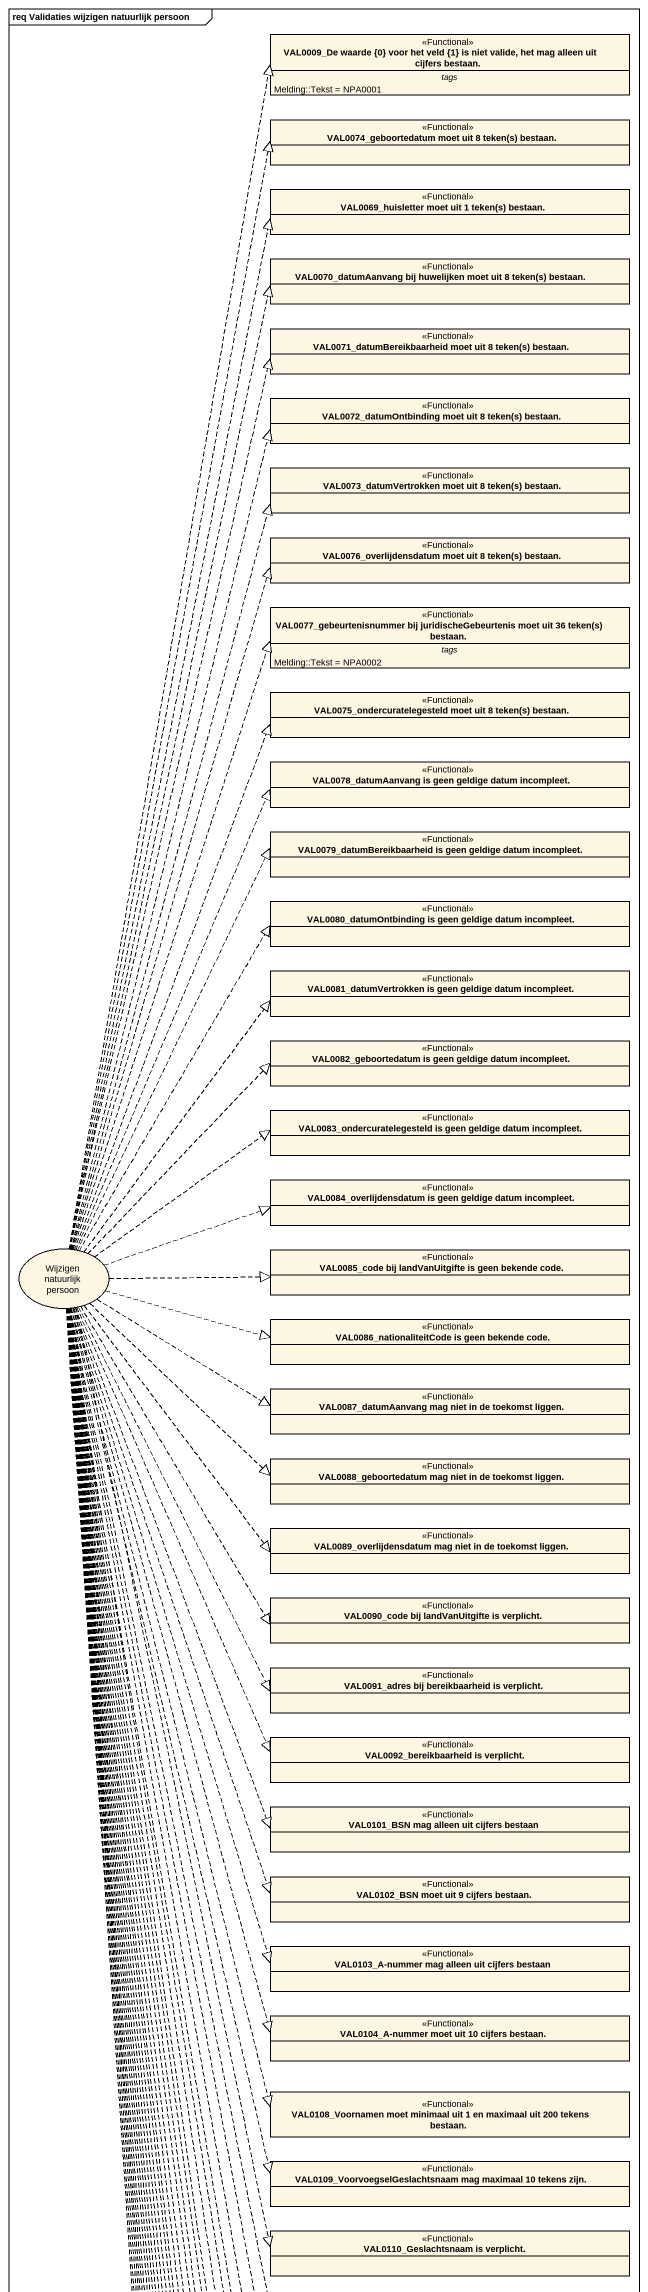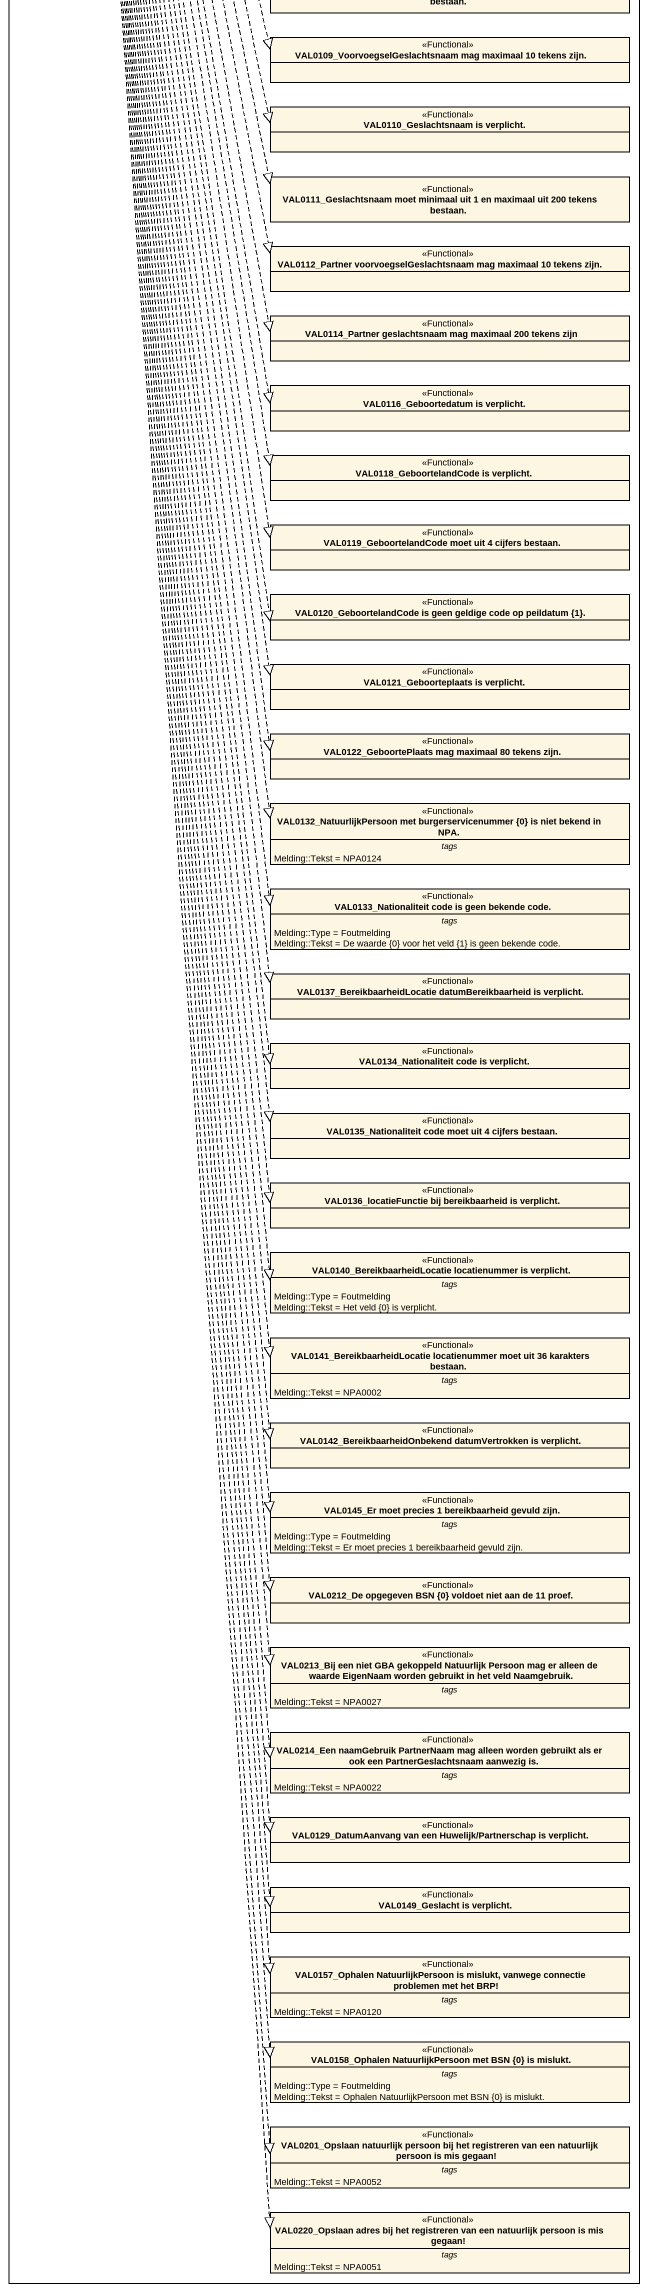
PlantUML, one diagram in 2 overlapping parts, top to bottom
@startuml
mainframe req Validaties wijzigen natuurlijk persoon
allowmixing
hide circle
hide empty members
class "VAL0009_De waarde {0} voor het veld {1} is niet valide, het mag alleen uit cijfers bestaan." as VAL0009_De_waarde_0_voor <<Functional>> {
  -- tags --
  Melding::Tekst = NPA0001
}
class "VAL0074_geboortedatum moet uit 8 teken(s) bestaan." as VAL0074_geboortedatum_moet <<Functional>>
class "VAL0069_huisletter moet uit 1 teken(s) bestaan." as VAL0069_huisletter_moet_uit <<Functional>>
class "VAL0070_datumAanvang bij huwelijken moet uit 8 teken(s) bestaan." as VAL0070_datumAanvang_bij <<Functional>>
class "VAL0071_datumBereikbaarheid moet uit 8 teken(s) bestaan." as VAL0071_datumBereikbaarheid <<Functional>>
class "VAL0072_datumOntbinding moet uit 8 teken(s) bestaan." as VAL0072_datumOntbinding <<Functional>>
class "VAL0073_datumVertrokken moet uit 8 teken(s) bestaan." as VAL0073_datumVertrokken <<Functional>>
class "VAL0076_overlijdensdatum moet uit 8 teken(s) bestaan." as VAL0076_overlijdensdatum <<Functional>>
class "VAL0077_gebeurtenisnummer bij juridischeGebeurtenis moet uit 36 teken(s) bestaan." as VAL0077_gebeurtenisnummer <<Functional>> {
  -- tags --
  Melding::Tekst = NPA0002
}
class "VAL0075_ondercuratelegesteld moet uit 8 teken(s) bestaan." as VAL0075_ondercuratelegesteld <<Functional>>
class "VAL0078_datumAanvang is geen geldige datum incompleet." as VAL0078_datumAanvang_is <<Functional>>
class "VAL0079_datumBereikbaarheid is geen geldige datum incompleet." as VAL0079_datumBereikbaarheid <<Functional>>
class "VAL0080_datumOntbinding is geen geldige datum incompleet." as VAL0080_datumOntbinding_is <<Functional>>
class "VAL0081_datumVertrokken is geen geldige datum incompleet." as VAL0081_datumVertrokken_is <<Functional>>
class "VAL0082_geboortedatum is geen geldige datum incompleet." as VAL0082_geboortedatum_is <<Functional>>
class "VAL0083_ondercuratelegesteld is geen geldige datum incompleet." as VAL0083_ondercuratelegesteld <<Functional>>
class "VAL0084_overlijdensdatum is geen geldige datum incompleet." as VAL0084_overlijdensdatum_is <<Functional>>
usecase "Wijzigen natuurlijk persoon" as Wijzigen_natuurlijk_persoon
class "VAL0085_code bij landVanUitgifte is geen bekende code." as VAL0085_code_bij <<Functional>>
class "VAL0086_nationaliteitCode is geen bekende code." as VAL0086_nationaliteitCode <<Functional>>
class "VAL0087_datumAanvang mag niet in de toekomst liggen." as VAL0087_datumAanvang_mag <<Functional>>
class "VAL0088_geboortedatum mag niet in de toekomst liggen." as VAL0088_geboortedatum_mag <<Functional>>
class "VAL0089_overlijdensdatum mag niet in de toekomst liggen." as VAL0089_overlijdensdatum <<Functional>>
class "VAL0090_code bij landVanUitgifte is verplicht." as VAL0090_code_bij <<Functional>>
class "VAL0091_adres bij bereikbaarheid is verplicht." as VAL0091_adres_bij <<Functional>>
class "VAL0092_bereikbaarheid is verplicht." as VAL0092_bereikbaarheid_is <<Functional>>
class "VAL0101_BSN mag alleen uit cijfers bestaan" as VAL0101_BSN_mag_alleen_uit <<Functional>>
class "VAL0102_BSN moet uit 9 cijfers bestaan." as VAL0102_BSN_moet_uit_9 <<Functional>>
class "VAL0103_A-nummer mag alleen uit cijfers bestaan" as VAL0103_A_nummer_mag_alleen <<Functional>>
class "VAL0104_A-nummer moet uit 10 cijfers bestaan." as VAL0104_A_nummer_moet_uit <<Functional>>
class "VAL0108_Voornamen moet minimaal uit 1 en maximaal uit 200 tekens bestaan." as VAL0108_Voornamen_moet <<Functional>>
class "VAL0109_VoorvoegselGeslachtsnaam mag maximaal 10 tekens zijn." as VAL0109_VoorvoegselGeslachts <<Functional>>
class "VAL0110_Geslachtsnaam is verplicht." as VAL0110_Geslachtsnaam_is <<Functional>>
class "VAL0111_Geslachtsnaam moet minimaal uit 1 en maximaal uit 200 tekens bestaan." as VAL0111_Geslachtsnaam_moet <<Functional>>
class "VAL0112_Partner voorvoegselGeslachtsnaam mag maximaal 10 tekens zijn." as VAL0112_Partner <<Functional>>
class "VAL0114_Partner geslachtsnaam mag maximaal 200 tekens zijn" as VAL0114_Partner <<Functional>>
class "VAL0116_Geboortedatum is verplicht." as VAL0116_Geboortedatum_is <<Functional>>
class "VAL0118_GeboortelandCode is verplicht." as VAL0118_GeboortelandCode_is <<Functional>>
class "VAL0119_GeboortelandCode moet uit 4 cijfers bestaan." as VAL0119_GeboortelandCode <<Functional>>
class "VAL0120_GeboortelandCode is geen geldige code op peildatum {1}." as VAL0120_GeboortelandCode_is <<Functional>>
class "VAL0121_Geboorteplaats is verplicht." as VAL0121_Geboorteplaats_is <<Functional>>
class "VAL0122_GeboortePlaats mag maximaal 80 tekens zijn." as VAL0122_GeboortePlaats_mag <<Functional>>
class "VAL0132_NatuurlijkPersoon met burgerservicenummer {0} is niet bekend in NPA." as VAL0132_NatuurlijkPersoon <<Functional>> {
  -- tags --
  Melding::Tekst = NPA0124
}
class "VAL0133_Nationaliteit code is geen bekende code." as VAL0133_Nationaliteit_code <<Functional>> {
  -- tags --
  Melding::Type = Foutmelding
  Melding::Tekst = De waarde {0} voor het veld {1} is geen bekende code.
}
class "VAL0137_BereikbaarheidLocatie datumBereikbaarheid is verplicht." as VAL0137_BereikbaarheidLocati <<Functional>>
class "VAL0134_Nationaliteit code is verplicht." as VAL0134_Nationaliteit_code <<Functional>>
class "VAL0135_Nationaliteit code moet uit 4 cijfers bestaan." as VAL0135_Nationaliteit_code <<Functional>>
class "VAL0136_locatieFunctie bij bereikbaarheid is verplicht." as VAL0136_locatieFunctie_bij <<Functional>>
class "VAL0140_BereikbaarheidLocatie locatienummer is verplicht." as VAL0140_BereikbaarheidLocati <<Functional>> {
  -- tags --
  Melding::Type = Foutmelding
  Melding::Tekst = Het veld {0} is verplicht.
}
class "VAL0141_BereikbaarheidLocatie locatienummer moet uit 36 karakters bestaan." as VAL0141_BereikbaarheidLocati <<Functional>> {
  -- tags --
  Melding::Tekst = NPA0002
}
class "VAL0142_BereikbaarheidOnbekend datumVertrokken is verplicht." as VAL0142_BereikbaarheidOnbeke <<Functional>>
class "VAL0145_Er moet precies 1 bereikbaarheid gevuld zijn." as VAL0145_Er_moet_precies_1 <<Functional>> {
  -- tags --
  Melding::Type = Foutmelding
  Melding::Tekst = Er moet precies 1 bereikbaarheid gevuld zijn.
}
class "VAL0212_De opgegeven BSN {0} voldoet niet aan de 11 proef." as VAL0212_De_opgegeven_BSN_0 <<Functional>>
class "VAL0213_Bij een niet GBA gekoppeld Natuurlijk Persoon mag er alleen de waarde EigenNaam worden gebruikt in het veld Naamgebruik." as VAL0213_Bij_een_niet_GBA <<Functional>> {
  -- tags --
  Melding::Tekst = NPA0027
}
class "VAL0214_Een naamGebruik PartnerNaam mag alleen worden gebruikt als er ook een PartnerGeslachtsnaam aanwezig is." as VAL0214_Een_naamGebruik <<Functional>> {
  -- tags --
  Melding::Tekst = NPA0022
}
class "VAL0129_DatumAanvang van een Huwelijk/Partnerschap is verplicht." as VAL0129_DatumAanvang_van <<Functional>>
class "VAL0149_Geslacht is verplicht." as VAL0149_Geslacht_is <<Functional>>
class "VAL0157_Ophalen NatuurlijkPersoon is mislukt, vanwege connectie problemen met het BRP!" as VAL0157_Ophalen <<Functional>> {
  -- tags --
  Melding::Tekst = NPA0120
}
class "VAL0158_Ophalen NatuurlijkPersoon met BSN {0} is mislukt." as VAL0158_Ophalen <<Functional>> {
  -- tags --
  Melding::Type = Foutmelding
  Melding::Tekst = Ophalen NatuurlijkPersoon met BSN {0} is mislukt.
}
class "VAL0201_Opslaan natuurlijk persoon bij het registreren van een natuurlijk persoon is mis gegaan!" as VAL0201_Opslaan_natuurlijk <<Functional>> {
  -- tags --
  Melding::Tekst = NPA0052
}
class "VAL0220_Opslaan adres bij het registreren van een natuurlijk persoon is mis gegaan!" as VAL0220_Opslaan_adres_bij <<Functional>> {
  -- tags --
  Melding::Tekst = NPA0051
}
Wijzigen_natuurlijk_persoon .up.|> VAL0009_De_waarde_0_voor
Wijzigen_natuurlijk_persoon .up.|> VAL0074_geboortedatum_moet
Wijzigen_natuurlijk_persoon .up.|> VAL0069_huisletter_moet_uit
Wijzigen_natuurlijk_persoon .up.|> VAL0070_datumAanvang_bij
Wijzigen_natuurlijk_persoon .up.|> VAL0071_datumBereikbaarheid
Wijzigen_natuurlijk_persoon .up.|> VAL0072_datumOntbinding
Wijzigen_natuurlijk_persoon .up.|> VAL0073_datumVertrokken
Wijzigen_natuurlijk_persoon .up.|> VAL0076_overlijdensdatum
Wijzigen_natuurlijk_persoon .up.|> VAL0077_gebeurtenisnummer
Wijzigen_natuurlijk_persoon .up.|> VAL0075_ondercuratelegesteld
Wijzigen_natuurlijk_persoon .up.|> VAL0078_datumAanvang_is
Wijzigen_natuurlijk_persoon .up.|> VAL0079_datumBereikbaarheid
Wijzigen_natuurlijk_persoon .up.|> VAL0080_datumOntbinding_is
Wijzigen_natuurlijk_persoon .up.|> VAL0081_datumVertrokken_is
Wijzigen_natuurlijk_persoon .right.|> VAL0082_geboortedatum_is
Wijzigen_natuurlijk_persoon .right.|> VAL0083_ondercuratelegesteld
Wijzigen_natuurlijk_persoon .right.|> VAL0084_overlijdensdatum_is
Wijzigen_natuurlijk_persoon .right.|> VAL0085_code_bij
Wijzigen_natuurlijk_persoon .right.|> VAL0086_nationaliteitCode
Wijzigen_natuurlijk_persoon .right.|> VAL0087_datumAanvang_mag
Wijzigen_natuurlijk_persoon .right.|> VAL0088_geboortedatum_mag
Wijzigen_natuurlijk_persoon ..|> VAL0089_overlijdensdatum
Wijzigen_natuurlijk_persoon ..|> VAL0090_code_bij
Wijzigen_natuurlijk_persoon ..|> VAL0091_adres_bij
Wijzigen_natuurlijk_persoon ..|> VAL0092_bereikbaarheid_is
Wijzigen_natuurlijk_persoon ..|> VAL0101_BSN_mag_alleen_uit
Wijzigen_natuurlijk_persoon ..|> VAL0102_BSN_moet_uit_9
Wijzigen_natuurlijk_persoon ..|> VAL0103_A_nummer_mag_alleen
Wijzigen_natuurlijk_persoon ..|> VAL0104_A_nummer_moet_uit
Wijzigen_natuurlijk_persoon ..|> VAL0108_Voornamen_moet
Wijzigen_natuurlijk_persoon ..|> VAL0109_VoorvoegselGeslachts
Wijzigen_natuurlijk_persoon ..|> VAL0110_Geslachtsnaam_is
Wijzigen_natuurlijk_persoon ..|> VAL0111_Geslachtsnaam_moet
Wijzigen_natuurlijk_persoon ..|> VAL0112_Partner
Wijzigen_natuurlijk_persoon ..|> VAL0114_Partner
Wijzigen_natuurlijk_persoon ..|> VAL0116_Geboortedatum_is
Wijzigen_natuurlijk_persoon ..|> VAL0118_GeboortelandCode_is
Wijzigen_natuurlijk_persoon ..|> VAL0119_GeboortelandCode
Wijzigen_natuurlijk_persoon ..|> VAL0120_GeboortelandCode_is
Wijzigen_natuurlijk_persoon ..|> VAL0121_Geboorteplaats_is
Wijzigen_natuurlijk_persoon ..|> VAL0122_GeboortePlaats_mag
Wijzigen_natuurlijk_persoon ..|> VAL0132_NatuurlijkPersoon
Wijzigen_natuurlijk_persoon ..|> VAL0133_Nationaliteit_code
Wijzigen_natuurlijk_persoon ..|> VAL0137_BereikbaarheidLocati
Wijzigen_natuurlijk_persoon ..|> VAL0134_Nationaliteit_code
Wijzigen_natuurlijk_persoon ..|> VAL0135_Nationaliteit_code
Wijzigen_natuurlijk_persoon ..|> VAL0136_locatieFunctie_bij
Wijzigen_natuurlijk_persoon ..|> VAL0140_BereikbaarheidLocati
Wijzigen_natuurlijk_persoon ..|> VAL0141_BereikbaarheidLocati
Wijzigen_natuurlijk_persoon ..|> VAL0142_BereikbaarheidOnbeke
Wijzigen_natuurlijk_persoon ..|> VAL0145_Er_moet_precies_1
Wijzigen_natuurlijk_persoon ..|> VAL0212_De_opgegeven_BSN_0
Wijzigen_natuurlijk_persoon ..|> VAL0213_Bij_een_niet_GBA
Wijzigen_natuurlijk_persoon ..|> VAL0214_Een_naamGebruik
Wijzigen_natuurlijk_persoon ..|> VAL0129_DatumAanvang_van
Wijzigen_natuurlijk_persoon ..|> VAL0149_Geslacht_is
Wijzigen_natuurlijk_persoon ..|> VAL0157_Ophalen
Wijzigen_natuurlijk_persoon ..|> VAL0158_Ophalen
Wijzigen_natuurlijk_persoon ..|> VAL0201_Opslaan_natuurlijk
Wijzigen_natuurlijk_persoon ..|> VAL0220_Opslaan_adres_bij
@enduml
